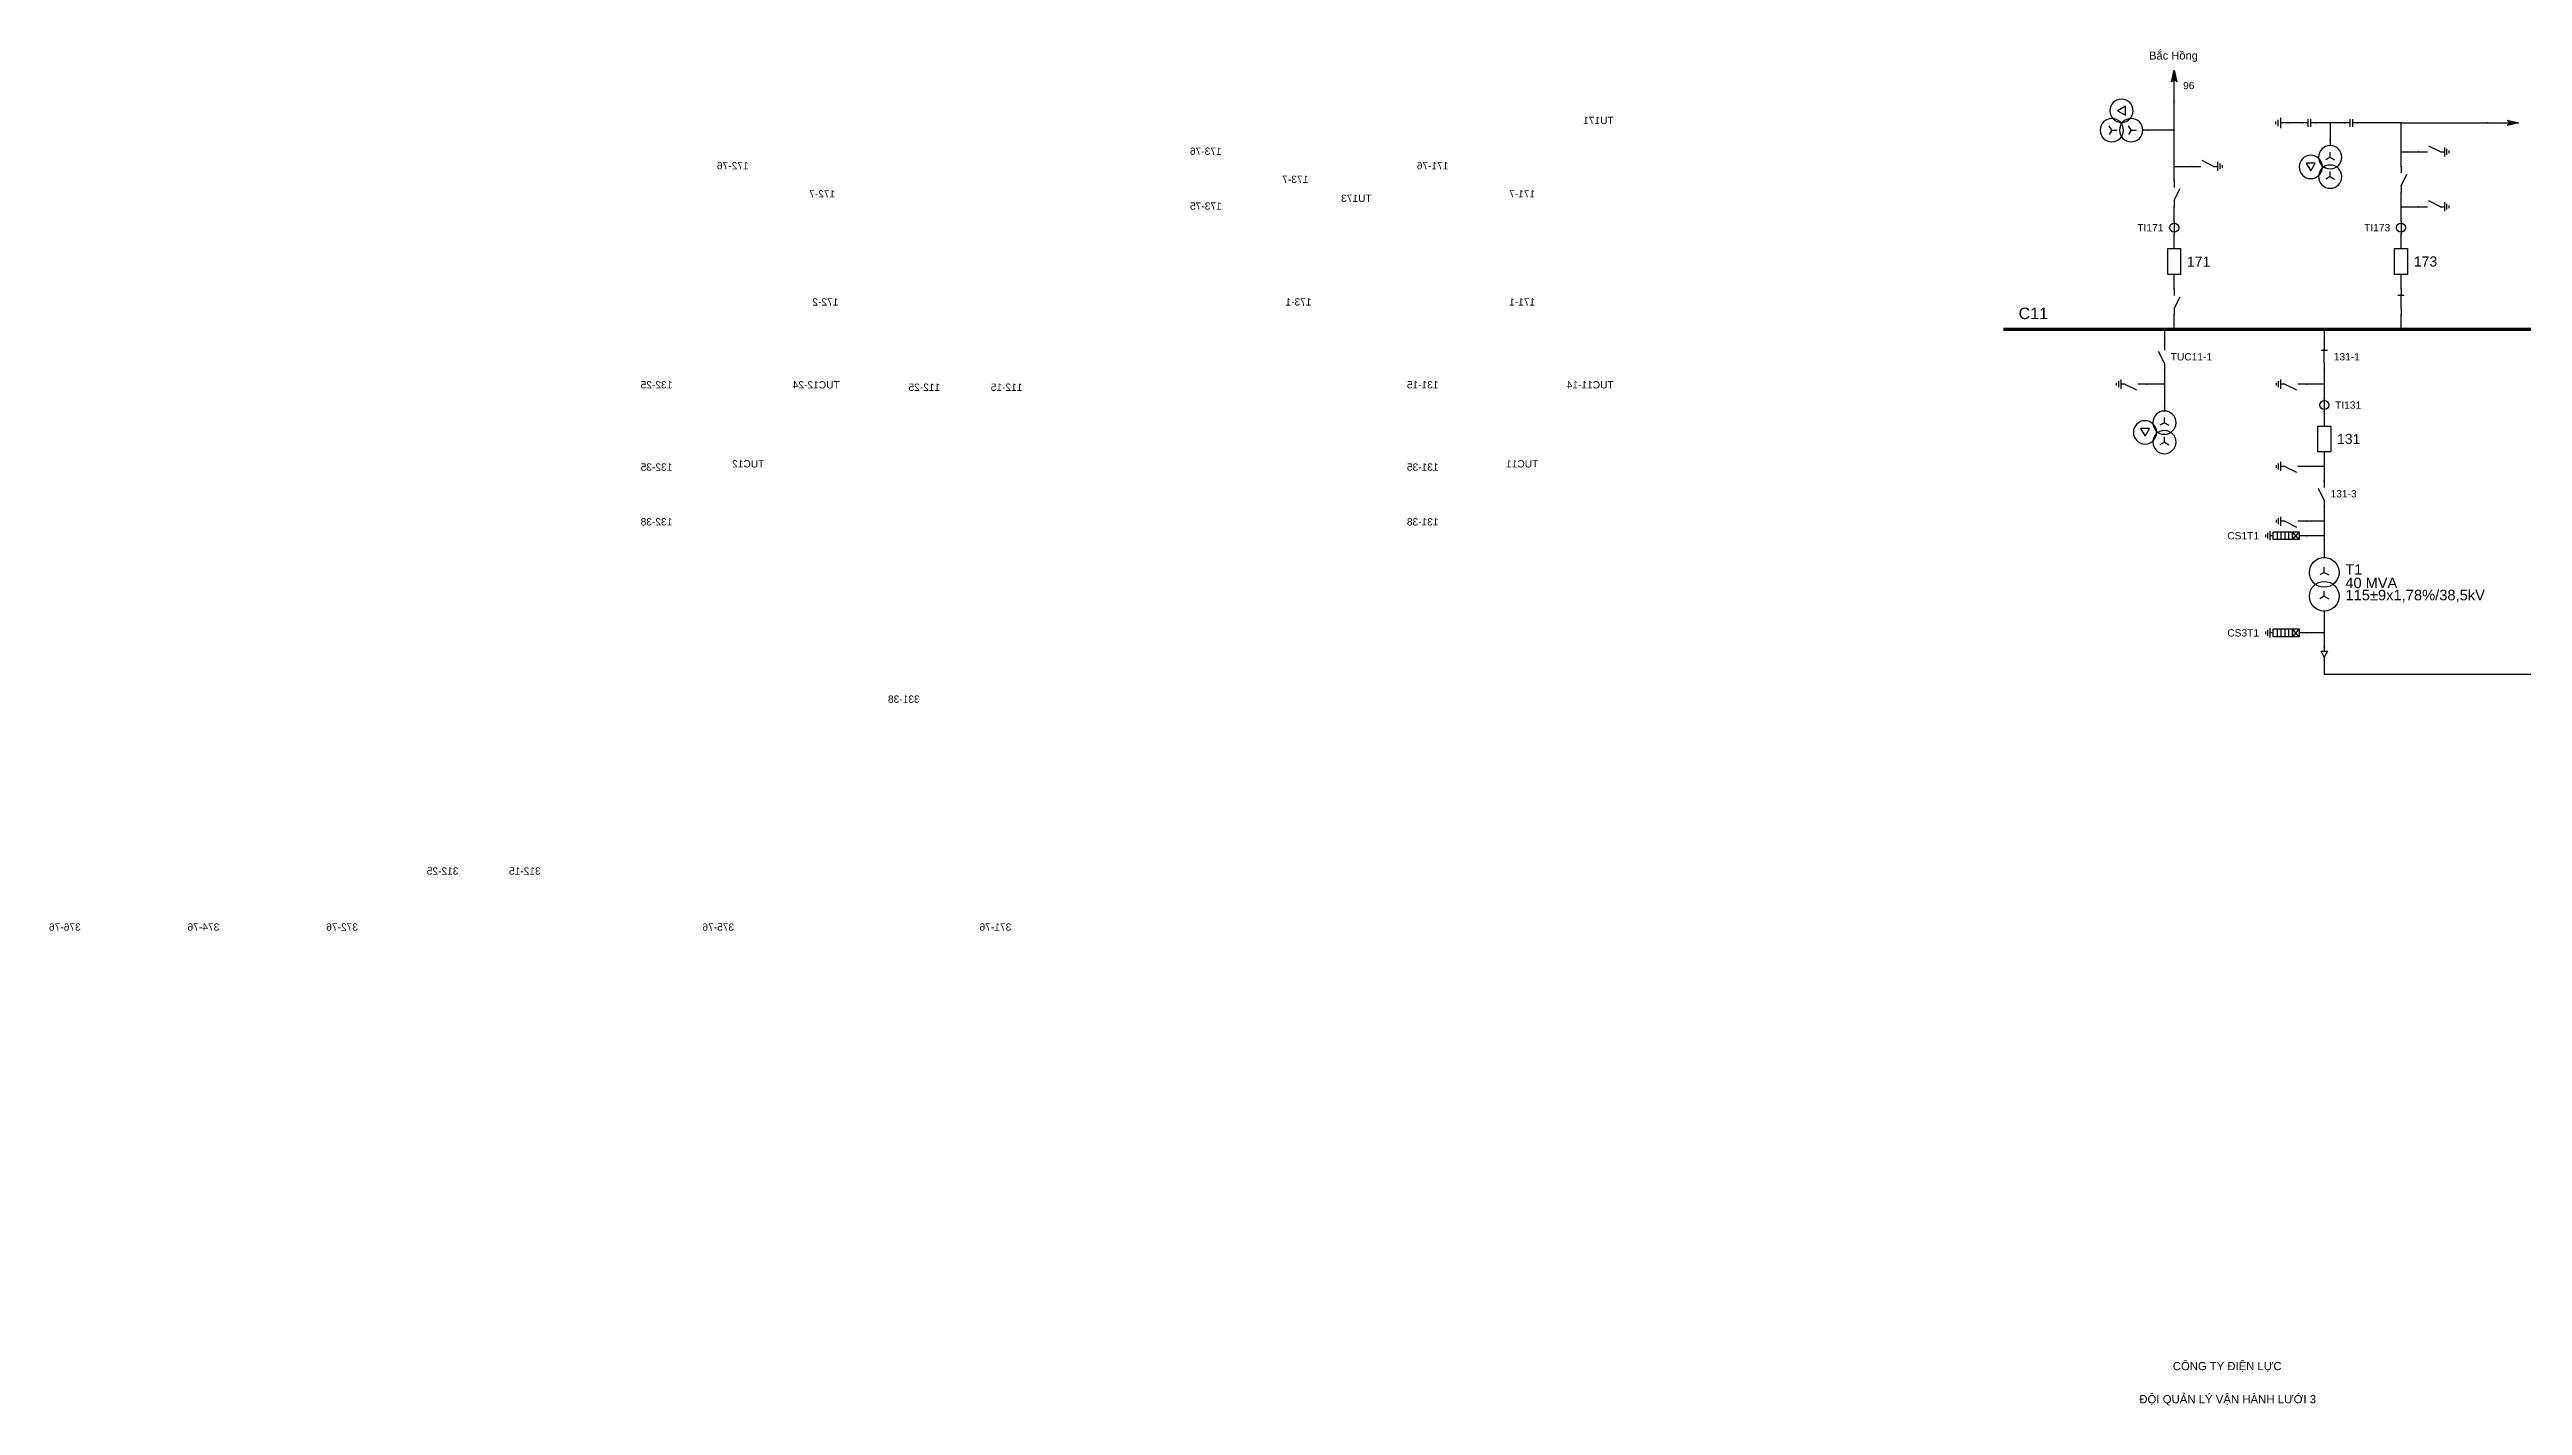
# Model space of a CAD drawing. Header units: millimetres. Extents: x -346 to 397, y 8 to 290.
# Drawn here: x -345.9 to 132.2, y 12.8 to 274.9 of the extents above; entities that cross this region are included whole.
import ezdxf

# ---------------------------------------------------------------- set-up
doc = ezdxf.new("R2010")
doc.units = ezdxf.units.MM
for name, color, linetype, lineweight in [('BUSBAR_110KV', 1, 'Continuous', 50), ('GROUND', 3, 'Continuous', 25), ('HV_110KV', 1, 'Continuous', 25), ('MV_35KV', 30, 'Continuous', 25)]:
    doc.layers.add(name, color=color, linetype=linetype, lineweight=lineweight)
doc.layers.add('SYM_PORTS', color=8, linetype='Continuous', plot=False)
doc.layers.add('TEXT', color=7, linetype='Continuous')
doc.styles.add('SLD_TEXT', font='arial.ttf')

# ---------------------------------------------------------------- blocks, each defined once
blk = doc.blocks.new('SYM_DISCONNECTOR_OPEN')
at = {"lineweight": 25}
for points in [[(0, -1.25), (-1.125, 1)], [(0, 2.5), (0, 1.25)], [(0, -1.25), (0, -2.5)]]:
    blk.add_lwpolyline(points, dxfattribs=at)
at = {"layer": 'SYM_PORTS'}
for p in [(0, 2.5), (0, -2.5)]:
    blk.add_point(p, dxfattribs=at)
blk.add_attdef('DEVICE_CODE', (1, -0.5), '', height=2)
blk = doc.blocks.new('SYM_CIRCUIT_BREAKER')
at = {"lineweight": 25}
blk.add_lwpolyline([(-1.25, 2.5), (1.25, 2.5), (1.25, -2.5), (-1.25, -2.5)], close=True, dxfattribs=at)
at = {"layer": 'SYM_PORTS'}
for p in [(0, 2.5), (0, -2.5)]:
    blk.add_point(p, dxfattribs=at)
blk.add_attdef('DEVICE_CODE', (2.25, -0.5), '', height=2)
at = {"flags": 1}
blk.add_attdef('RATING', (2.25, -3.5), '', height=2, dxfattribs=at)
blk = doc.blocks.new('SYM_CURRENT_TRANSFORMER')
at = {"lineweight": 25}
blk.add_lwpolyline([(0, 1.25), (0, -1.25)], dxfattribs=at)
blk.add_circle((0, 0), 0.875, dxfattribs=at)
at = {"layer": 'SYM_PORTS'}
for p in [(0, 1.25), (0, -1.25)]:
    blk.add_point(p, dxfattribs=at)
blk.add_attdef('DEVICE_CODE', (1.875, -1.75), '', height=2)
at = {"flags": 1}
blk.add_attdef('RATIO', (1.875, -4.75), '', height=2, dxfattribs=at)
blk = doc.blocks.new('SYM_EARTHING_SWITCH_OPEN')
at = {"lineweight": 25}
for points in [[(0, -1.25), (-1.125, 1)], [(0, 3), (0, 1.25)], [(-0.875, -2), (0.875, -2)], [(-0.5625, -2.4375), (0.5625, -2.4375)], [(-0.25, -2.875), (0.25, -2.875)], [(0, -1.25), (0, -2)]]:
    blk.add_lwpolyline(points, dxfattribs=at)
at = {"layer": 'SYM_PORTS'}
blk.add_point((0, 3), dxfattribs=at)
blk.add_attdef('DEVICE_CODE', (1.875, 0), '', height=2)
blk = doc.blocks.new('SYM_VOLTAGE_TRANSFORMER')
at = {"lineweight": 25}
for points in [[(0, 1.375), (-0.8625, 0.875)], [(0, 4.625), (0, 3.625)], [(0, 1.375), (0, 2.375)], [(0, 1.375), (0.8625, 0.875)], [(0, -2.375), (-0.8625, -2.875)], [(0, -2.375), (0, -1.375)], [(0, -2.375), (0.8625, -2.875)]]:
    blk.add_lwpolyline(points, dxfattribs=at)
blk.add_lwpolyline([(2.875, 0.25), (4.625, 0.25), (3.75, -1.25)], close=True, dxfattribs=at)
for centre in [(0, 1.375), (3.75, -0.5), (0, -2.375)]:
    blk.add_circle(centre, 2.25, dxfattribs=at)
at = {"layer": 'SYM_PORTS'}
blk.add_point((0, 4.625), dxfattribs=at)
blk.add_attdef('DEVICE_CODE', (7, 1.625), '', height=2)
at = {"flags": 1}
blk.add_attdef('RATIO', (7, -1.375), '', height=2, dxfattribs=at)
blk = doc.blocks.new('SYM_LINE_FEEDER_ARROW')
blk.add_hatch(color=7).paths.add_polyline_path([(0, -3), (-0.5, -0.75), (0, -1.25), (0.5, -0.75)])
at = {"lineweight": 25}
blk.add_lwpolyline([(0, 3), (0, -1.25)], dxfattribs=at)
blk.add_lwpolyline([(0, -3), (-0.5, -0.75), (0, -1.25), (0.5, -0.75)], close=True, dxfattribs=at)
at = {"layer": 'SYM_PORTS'}
blk.add_point((0, 3), dxfattribs=at)
blk.add_attdef('LINE_NAME', (1.5, 0), '', height=2)
blk = doc.blocks.new('SYM_DISCONNECTOR_CLOSED')
at = {"lineweight": 25}
for points in [[(-0.625, 1.25), (0.625, 1.25)], [(0, 2.5), (0, 1.25)], [(0, -1.25), (0, 1.5)], [(0, -1.25), (0, -2.5)]]:
    blk.add_lwpolyline(points, dxfattribs=at)
at = {"layer": 'SYM_PORTS'}
for p in [(0, 2.5), (0, -2.5)]:
    blk.add_point(p, dxfattribs=at)
blk.add_attdef('DEVICE_CODE', (1.625, -0.5), '', height=2)
blk = doc.blocks.new('SYM_COUPLING_CAPACITOR')
at = {"lineweight": 25}
for points in [[(-0.75, 0.25), (0.75, 0.25)], [(0, 1.25), (0, 0.25)], [(-0.75, -0.25), (0.75, -0.25)], [(0, -0.25), (0, -1.25)]]:
    blk.add_lwpolyline(points, dxfattribs=at)
at = {"layer": 'SYM_PORTS'}
for p in [(0, 1.25), (0, -1.25)]:
    blk.add_point(p, dxfattribs=at)
blk.add_attdef('DEVICE_CODE', (1.75, -1.75), '', height=2)
blk = doc.blocks.new('SYM_GROUND_SYMBOL')
at = {"lineweight": 25}
for points in [[(0, 1.25), (0, -0.25)], [(-1, -0.25), (1, -0.25)], [(-0.625, -0.75), (0.625, -0.75)], [(-0.25, -1.25), (0.25, -1.25)]]:
    blk.add_lwpolyline(points, dxfattribs=at)
at = {"layer": 'SYM_PORTS'}
blk.add_point((0, 1.25), dxfattribs=at)
blk = doc.blocks.new('SYM_SURGE_ARRESTER')
at = {"lineweight": 25}
for points in [[(-0.75, 2.5), (0.75, 2.5), (0.75, 1.25), (-0.75, 1.25)], [(-0.75, 1.25), (0.75, 1.25), (0.75, -2.5), (-0.75, -2.5)]]:
    blk.add_lwpolyline(points, close=True, dxfattribs=at)
for points in [[(-0.75, 2.5), (0.75, 1.25)], [(0.75, 2.5), (-0.75, 1.25)], [(-0.75, 0.5), (0.75, 0.5)], [(0, 4), (0, 2.5)], [(-0.875, -3.125), (0.875, -3.125)], [(-0.75, -0.25), (0.75, -0.25)], [(-0.75, -1), (0.75, -1)], [(-0.75, -1.75), (0.75, -1.75)], [(-0.5625, -3.5625), (0.5625, -3.5625)], [(-0.25, -4), (0.25, -4)], [(0, -2.5), (0, -3.125)]]:
    blk.add_lwpolyline(points, dxfattribs=at)
at = {"layer": 'SYM_PORTS'}
blk.add_point((0, 4), dxfattribs=at)
blk.add_attdef('DEVICE_CODE', (1.875, 1), '', height=2)
blk = doc.blocks.new('SYM_TRANSFORMER_2W')
at = {"lineweight": 25}
for points in [[(0, 2.3125), (-0.8625, 1.8125)], [(0, 2.3125), (0, 3.3125)], [(0, 2.3125), (0.8625, 1.8125)], [(0, -2.3125), (-0.8625, -2.8125)], [(0, -2.3125), (0, -1.3125)], [(0, -2.3125), (0.8625, -2.8125)]]:
    blk.add_lwpolyline(points, dxfattribs=at)
for centre in [(0, 2.3125), (0, -2.3125)]:
    blk.add_circle(centre, 2.875, dxfattribs=at)
at = {"layer": 'SYM_PORTS'}
for p in [(0, 5.1875), (0, -5.1875)]:
    blk.add_point(p, dxfattribs=at)
blk.add_attdef('DEVICE_CODE', (3.875, 2.1875), '', height=2)
at = {"flags": 1}
for tag, p in [('POWER', (3.875, -0.8125)), ('VOLTAGE_RATIO', (3.875, -3.8125))]:
    blk.add_attdef(tag, p, '', height=2, dxfattribs=at)
blk = doc.blocks.new('SYM_CABLE_TERMINATION')
at = {"lineweight": 25}
blk.add_lwpolyline([(-0.625, 0.5), (0.625, 0.5), (0, -0.625)], close=True, dxfattribs=at)
for points in [[(0, 1.25), (0, 0.5)], [(0, -0.625), (0, -1.25)]]:
    blk.add_lwpolyline(points, dxfattribs=at)
at = {"layer": 'SYM_PORTS'}
for p in [(0, 1.25), (0, -1.25)]:
    blk.add_point(p, dxfattribs=at)

msp = doc.modelspace()

# ---------------------------------------------------------------- linework, layer by layer
at = {"layer": 'BUSBAR_110KV', "const_width": 0.683}
msp.add_lwpolyline([(31.88, 220.81), (150.09, 220.81)], dxfattribs=at)
at = {"layer": 'GROUND'}
msp.add_lwpolyline([(89.76, 260.7), (86.96, 260.7)], dxfattribs=at)
at = {"layer": 'HV_110KV'}
for points in [[(64.9, 259.3), (64.9, 264.89)], [(64.9, 259.3), (59.84, 259.3)], [(64.9, 252.3), (64.9, 259.3)], [(95.06, 260.7), (92.26, 260.7)], [(97.86, 260.7), (95.06, 260.7)], [(95.06, 260.7), (95.06, 257.32)], [(108.75, 260.7), (100.36, 260.7)], [(108.75, 255.1), (108.75, 260.7)], [(108.75, 260.7), (125.54, 260.7)], [(108.75, 252.3), (108.75, 255.1)], [(108.75, 255.1), (112.13, 255.1)], [(64.9, 249.5), (64.9, 252.3)], [(64.9, 252.3), (68.28, 252.3)], [(64.9, 241.7), (64.9, 244.5)], [(108.75, 244.5), (108.75, 247.3)], [(108.75, 241.7), (108.75, 244.5)], [(108.75, 244.5), (112.13, 244.5)], [(64.9, 236.4), (64.9, 239.2)], [(108.75, 236.4), (108.75, 239.2)], [(64.9, 228.61), (64.9, 231.4)], [(108.75, 228.61), (108.75, 231.4)], [(63.01, 220.81), (63.01, 218.01)], [(64.9, 220.81), (64.9, 223.61)], [(93.91, 220.81), (93.91, 218.01)], [(108.75, 220.81), (108.75, 223.61)], [(63.01, 213.01), (63.01, 210.21)], [(93.91, 213.01), (93.91, 210.21)], [(63.01, 210.21), (59.63, 210.21)], [(63.01, 210.21), (63.01, 206.01)], [(93.91, 210.21), (90.53, 210.21)], [(93.91, 210.21), (93.91, 207.41)], [(93.91, 204.91), (93.91, 202.11)], [(93.91, 197.11), (93.91, 194.31)], [(93.91, 194.31), (90.53, 194.31)], [(93.91, 194.31), (93.91, 191.52)], [(93.91, 186.52), (93.91, 183.72)], [(93.91, 183.72), (90.53, 183.72)], [(93.91, 183.72), (93.91, 180.92)], [(93.91, 180.92), (90.53, 180.92)], [(93.91, 180.92), (93.91, 176.72)]]:
    msp.add_lwpolyline(points, dxfattribs=at)
at = {"layer": 'MV_35KV'}
for points in [[(93.91, 166.35), (93.91, 162.15)], [(93.91, 162.15), (90.53, 162.15)], [(93.91, 162.15), (93.91, 159.35)], [(93.91, 156.85), (93.91, 154.15), (165, 154.15), (165, 157.2), (167.14, 157.2), (167.14, 154.5)]]:
    msp.add_lwpolyline(points, dxfattribs=at)

# ---------------------------------------------------------------- block references
at = {"layer": 'GROUND', "rotation": 270}
msp.add_blockref('SYM_GROUND_SYMBOL', (85.71, 260.7), dxfattribs=at)
at = {"layer": 'HV_110KV'}
for name, p, rotation in [('SYM_LINE_FEEDER_ARROW', (64.9, 267.89), 180), ('SYM_COUPLING_CAPACITOR', (91.01, 260.7), 270), ('SYM_COUPLING_CAPACITOR', (99.11, 260.7), 270), ('SYM_LINE_FEEDER_ARROW', (128.54, 260.7), 90)]:
    msp.add_blockref(name, p, dxfattribs=dict(at, rotation=rotation))
ref = msp.add_blockref('SYM_VOLTAGE_TRANSFORMER', (55.21, 259.3), dxfattribs=dict(at, xscale=-1, rotation=270))
ref.add_attrib('DEVICE_CODE', 'TU171', (43.45, 260.48), dxfattribs={"layer": 'TEXT', "extrusion": (0, 0, -1), "height": 1.411, "style": 'SLD_TEXT'})
ref = msp.add_blockref('SYM_EARTHING_SWITCH_OPEN', (206.59, 252.3), dxfattribs=dict(at, xscale=-1, rotation=90))
ref.add_attrib('DEVICE_CODE', '172-76', (210.68, 251.73), dxfattribs={"layer": 'TEXT', "extrusion": (0, 0, -1), "height": 1.411, "style": 'SLD_TEXT'})
ref = msp.add_blockref('SYM_EARTHING_SWITCH_OPEN', (115.13, 255.1), dxfattribs=dict(at, xscale=-1, rotation=90))
ref.add_attrib('DEVICE_CODE', '173-76', (119.23, 254.53), dxfattribs={"layer": 'TEXT', "extrusion": (0, 0, -1), "height": 1.411, "style": 'SLD_TEXT'})
ref = msp.add_blockref('SYM_VOLTAGE_TRANSFORMER', (95.06, 252.69), dxfattribs=dict(at, xscale=-1))
ref.add_attrib('DEVICE_CODE', 'TU173', (90.23, 245.43), dxfattribs={"layer": 'TEXT', "extrusion": (0, 0, -1), "height": 1.411, "style": 'SLD_TEXT'})
ref = msp.add_blockref('SYM_EARTHING_SWITCH_OPEN', (71.28, 252.3), dxfattribs=dict(at, xscale=-1, rotation=90))
ref.add_attrib('DEVICE_CODE', '171-76', (75.38, 251.73), dxfattribs={"layer": 'TEXT', "extrusion": (0, 0, -1), "height": 1.411, "style": 'SLD_TEXT'})
ref = msp.add_blockref('SYM_DISCONNECTOR_OPEN', (200.21, 247), dxfattribs=dict(at, xscale=-1))
ref.add_attrib('DEVICE_CODE', '172-7', (193.95, 246.29), dxfattribs={"layer": 'TEXT', "extrusion": (0, 0, -1), "height": 1.411, "style": 'SLD_TEXT'})
ref = msp.add_blockref('SYM_DISCONNECTOR_OPEN', (108.75, 249.8), dxfattribs=dict(at, xscale=-1))
ref.add_attrib('DEVICE_CODE', '173-7', (102.49, 249.1), dxfattribs={"layer": 'TEXT', "extrusion": (0, 0, -1), "height": 1.411, "style": 'SLD_TEXT'})
ref = msp.add_blockref('SYM_DISCONNECTOR_OPEN', (64.9, 247), dxfattribs=dict(at, xscale=-1))
ref.add_attrib('DEVICE_CODE', '171-7', (58.64, 246.29), dxfattribs={"layer": 'TEXT', "extrusion": (0, 0, -1), "height": 1.411, "style": 'SLD_TEXT'})
ref = msp.add_blockref('SYM_EARTHING_SWITCH_OPEN', (115.13, 244.5), dxfattribs=dict(at, xscale=-1, rotation=90))
ref.add_attrib('DEVICE_CODE', '173-75', (119.23, 243.93), dxfattribs={"layer": 'TEXT', "extrusion": (0, 0, -1), "height": 1.411, "style": 'SLD_TEXT'})
ref = msp.add_blockref('SYM_CURRENT_TRANSFORMER', (64.9, 240.45), dxfattribs=at)
ref.add_attrib('DEVICE_CODE', 'TI171', (57.77, 239.74), dxfattribs={"layer": 'TEXT', "height": 1.411, "style": 'SLD_TEXT'})
ref = msp.add_blockref('SYM_CURRENT_TRANSFORMER', (108.75, 240.45), dxfattribs=at)
ref.add_attrib('DEVICE_CODE', 'TI173', (101.62, 239.76), dxfattribs={"layer": 'TEXT', "height": 1.411, "style": 'SLD_TEXT'})
ref = msp.add_blockref('SYM_CIRCUIT_BREAKER', (64.9, 233.9), dxfattribs=at)
ref.add_attrib('DEVICE_CODE', '171', (67.37, 232.93), dxfattribs={"layer": 'TEXT', "height": 1.939, "style": 'SLD_TEXT'})
ref = msp.add_blockref('SYM_CIRCUIT_BREAKER', (108.75, 233.9), dxfattribs=at)
ref.add_attrib('DEVICE_CODE', '173', (111.22, 232.95), dxfattribs={"layer": 'TEXT', "height": 1.94, "style": 'SLD_TEXT'})
ref = msp.add_blockref('SYM_DISCONNECTOR_CLOSED', (200.21, 226.11), dxfattribs=dict(at, xscale=-1))
ref.add_attrib('DEVICE_CODE', '172-2', (193.32, 225.4), dxfattribs={"layer": 'TEXT', "extrusion": (0, 0, -1), "height": 1.411, "style": 'SLD_TEXT'})
ref = msp.add_blockref('SYM_DISCONNECTOR_CLOSED', (108.75, 226.11), dxfattribs=dict(at, xscale=-1))
ref.add_attrib('DEVICE_CODE', '173-1', (101.87, 225.41), dxfattribs={"layer": 'TEXT', "extrusion": (0, 0, -1), "height": 1.411, "style": 'SLD_TEXT'})
ref = msp.add_blockref('SYM_DISCONNECTOR_OPEN', (64.9, 226.11), dxfattribs=dict(at, xscale=-1))
ref.add_attrib('DEVICE_CODE', '171-1', (58.64, 225.4), dxfattribs={"layer": 'TEXT', "extrusion": (0, 0, -1), "height": 1.411, "style": 'SLD_TEXT'})
ref = msp.add_blockref('SYM_EARTHING_SWITCH_OPEN', (176.58, 214.43), dxfattribs=dict(at, xscale=-1))
ref.add_attrib('DEVICE_CODE', '112-25', (173.64, 208.92), dxfattribs={"layer": 'TEXT', "extrusion": (0, 0, -1), "height": 1.411, "style": 'SLD_TEXT'})
ref = msp.add_blockref('SYM_EARTHING_SWITCH_OPEN', (160.69, 214.43), dxfattribs=dict(at, xscale=-1))
ref.add_attrib('DEVICE_CODE', '112-15', (157.75, 208.92), dxfattribs={"layer": 'TEXT', "extrusion": (0, 0, -1), "height": 1.411, "style": 'SLD_TEXT'})
ref = msp.add_blockref('SYM_DISCONNECTOR_OPEN', (63.01, 215.51), dxfattribs=at)
ref.add_attrib('DEVICE_CODE', 'TUC11-1', (64.23, 214.8), dxfattribs={"layer": 'TEXT', "height": 1.411, "style": 'SLD_TEXT'})
ref = msp.add_blockref('SYM_DISCONNECTOR_CLOSED', (93.91, 215.51), dxfattribs=at)
ref.add_attrib('DEVICE_CODE', '131-1', (95.75, 214.81), dxfattribs={"layer": 'TEXT', "height": 1.411, "style": 'SLD_TEXT'})
ref = msp.add_blockref('SYM_EARTHING_SWITCH_OPEN', (235.66, 210.21), dxfattribs=dict(at, xscale=-1, rotation=270))
ref.add_attrib('DEVICE_CODE', '132-25', (225.43, 209.39), dxfattribs={"layer": 'TEXT', "extrusion": (0, 0, -1), "height": 1.411, "style": 'SLD_TEXT'})
ref = msp.add_blockref('SYM_EARTHING_SWITCH_OPEN', (206.26, 210.21), dxfattribs=dict(at, xscale=-1, rotation=270))
ref.add_attrib('DEVICE_CODE', 'TUC12-24', (193.07, 209.38), dxfattribs={"layer": 'TEXT', "extrusion": (0, 0, -1), "height": 1.411, "style": 'SLD_TEXT'})
ref = msp.add_blockref('SYM_EARTHING_SWITCH_OPEN', (87.53, 210.21), dxfattribs=dict(at, xscale=-1, rotation=270))
ref.add_attrib('DEVICE_CODE', '131-15', (77.3, 209.39), dxfattribs={"layer": 'TEXT', "extrusion": (0, 0, -1), "height": 1.411, "style": 'SLD_TEXT'})
ref = msp.add_blockref('SYM_EARTHING_SWITCH_OPEN', (56.63, 210.21), dxfattribs=dict(at, xscale=-1, rotation=270))
ref.add_attrib('DEVICE_CODE', 'TUC11-14', (43.45, 209.38), dxfattribs={"layer": 'TEXT', "extrusion": (0, 0, -1), "height": 1.411, "style": 'SLD_TEXT'})
ref = msp.add_blockref('SYM_VOLTAGE_TRANSFORMER', (212.64, 201.39), dxfattribs=dict(at, xscale=-1))
ref.add_attrib('DEVICE_CODE', 'TUC12', (207.64, 194.11), dxfattribs={"layer": 'TEXT', "extrusion": (0, 0, -1), "height": 1.411, "style": 'SLD_TEXT'})
ref = msp.add_blockref('SYM_VOLTAGE_TRANSFORMER', (63.01, 201.39), dxfattribs=dict(at, xscale=-1))
ref.add_attrib('DEVICE_CODE', 'TUC11', (58.02, 194.11), dxfattribs={"layer": 'TEXT', "extrusion": (0, 0, -1), "height": 1.411, "style": 'SLD_TEXT'})
ref = msp.add_blockref('SYM_CURRENT_TRANSFORMER', (93.91, 206.16), dxfattribs=at)
ref.add_attrib('DEVICE_CODE', 'TI131', (96, 205.46), dxfattribs={"layer": 'TEXT', "height": 1.411, "style": 'SLD_TEXT'})
ref = msp.add_blockref('SYM_CIRCUIT_BREAKER', (93.91, 199.61), dxfattribs=at)
ref.add_attrib('DEVICE_CODE', '131', (96.38, 198.66), dxfattribs={"layer": 'TEXT', "height": 1.94, "style": 'SLD_TEXT'})
ref = msp.add_blockref('SYM_EARTHING_SWITCH_OPEN', (235.66, 194.31), dxfattribs=dict(at, xscale=-1, rotation=270))
ref.add_attrib('DEVICE_CODE', '132-35', (225.43, 193.49), dxfattribs={"layer": 'TEXT', "extrusion": (0, 0, -1), "height": 1.411, "style": 'SLD_TEXT'})
ref = msp.add_blockref('SYM_EARTHING_SWITCH_OPEN', (87.53, 194.31), dxfattribs=dict(at, xscale=-1, rotation=270))
ref.add_attrib('DEVICE_CODE', '131-35', (77.3, 193.49), dxfattribs={"layer": 'TEXT', "extrusion": (0, 0, -1), "height": 1.411, "style": 'SLD_TEXT'})
ref = msp.add_blockref('SYM_DISCONNECTOR_OPEN', (93.91, 189.02), dxfattribs=at)
ref.add_attrib('DEVICE_CODE', '131-3', (95.13, 188.32), dxfattribs={"layer": 'TEXT', "height": 1.411, "style": 'SLD_TEXT'})
ref = msp.add_blockref('SYM_EARTHING_SWITCH_OPEN', (235.66, 183.72), dxfattribs=dict(at, xscale=-1, rotation=270))
ref.add_attrib('DEVICE_CODE', '132-38', (225.43, 182.9), dxfattribs={"layer": 'TEXT', "extrusion": (0, 0, -1), "height": 1.411, "style": 'SLD_TEXT'})
ref = msp.add_blockref('SYM_EARTHING_SWITCH_OPEN', (87.53, 183.72), dxfattribs=dict(at, xscale=-1, rotation=270))
ref.add_attrib('DEVICE_CODE', '131-38', (77.3, 182.9), dxfattribs={"layer": 'TEXT', "extrusion": (0, 0, -1), "height": 1.411, "style": 'SLD_TEXT'})
ref = msp.add_blockref('SYM_SURGE_ARRESTER', (86.53, 180.92), dxfattribs=dict(at, rotation=270))
ref.add_attrib('DEVICE_CODE', 'CS1T1', (75.17, 180.21), dxfattribs={"layer": 'TEXT', "height": 1.411, "style": 'SLD_TEXT'})
ref = msp.add_blockref('SYM_TRANSFORMER_2W', (93.91, 171.53), dxfattribs=at)
ref.add_attrib('DEVICE_CODE', 'T1', (98, 173.41), dxfattribs={"layer": 'TEXT', "height": 2.001, "style": 'SLD_TEXT'})
at = {"layer": 'MV_35KV'}
ref = msp.add_blockref('SYM_SURGE_ARRESTER', (86.53, 162.15), dxfattribs=dict(at, rotation=270))
ref.add_attrib('DEVICE_CODE', 'CS3T1', (75.17, 161.44), dxfattribs={"layer": 'TEXT', "height": 1.411, "style": 'SLD_TEXT'})
msp.add_blockref('SYM_CABLE_TERMINATION', (93.91, 158.1), dxfattribs=at)
ref = msp.add_blockref('SYM_EARTHING_SWITCH_OPEN', (173.52, 149.2), dxfattribs=dict(at, xscale=-1, rotation=90))
ref.add_attrib('DEVICE_CODE', '331-38', (177.62, 148.63), dxfattribs={"layer": 'TEXT', "extrusion": (0, 0, -1), "height": 1.411, "style": 'SLD_TEXT'})
ref = msp.add_blockref('SYM_EARTHING_SWITCH_OPEN', (269.72, 120.93), dxfattribs=dict(at, xscale=-1))
ref.add_attrib('DEVICE_CODE', '312-25', (266.78, 115.42), dxfattribs={"layer": 'TEXT', "extrusion": (0, 0, -1), "height": 1.411, "style": 'SLD_TEXT'})
ref = msp.add_blockref('SYM_EARTHING_SWITCH_OPEN', (253.83, 120.93), dxfattribs=dict(at, xscale=-1))
ref.add_attrib('DEVICE_CODE', '312-15', (250.88, 115.42), dxfattribs={"layer": 'TEXT', "extrusion": (0, 0, -1), "height": 1.411, "style": 'SLD_TEXT'})
ref = msp.add_blockref('SYM_EARTHING_SWITCH_OPEN', (350.03, 105.41), dxfattribs=dict(at, xscale=-1, rotation=270))
ref.add_attrib('DEVICE_CODE', '376-76', (339.8, 104.59), dxfattribs={"layer": 'TEXT', "extrusion": (0, 0, -1), "height": 1.411, "style": 'SLD_TEXT'})
ref = msp.add_blockref('SYM_EARTHING_SWITCH_OPEN', (323.24, 105.41), dxfattribs=dict(at, xscale=-1, rotation=270))
ref.add_attrib('DEVICE_CODE', '374-76', (313.01, 104.59), dxfattribs={"layer": 'TEXT', "extrusion": (0, 0, -1), "height": 1.411, "style": 'SLD_TEXT'})
ref = msp.add_blockref('SYM_EARTHING_SWITCH_OPEN', (296.45, 105.41), dxfattribs=dict(at, xscale=-1, rotation=270))
ref.add_attrib('DEVICE_CODE', '372-76', (286.21, 104.59), dxfattribs={"layer": 'TEXT', "extrusion": (0, 0, -1), "height": 1.411, "style": 'SLD_TEXT'})
ref = msp.add_blockref('SYM_EARTHING_SWITCH_OPEN', (223.72, 105.41), dxfattribs=dict(at, xscale=-1, rotation=270))
ref.add_attrib('DEVICE_CODE', '375-76', (213.49, 104.59), dxfattribs={"layer": 'TEXT', "extrusion": (0, 0, -1), "height": 1.411, "style": 'SLD_TEXT'})
ref = msp.add_blockref('SYM_EARTHING_SWITCH_OPEN', (170.14, 105.41), dxfattribs=dict(at, xscale=-1, rotation=270))
ref.add_attrib('DEVICE_CODE', '371-76', (159.9, 104.59), dxfattribs={"layer": 'TEXT', "extrusion": (0, 0, -1), "height": 1.411, "style": 'SLD_TEXT'})

# ---------------------------------------------------------------- texts
at = {"layer": 'TEXT', "attachment_point": 7, "style": 'SLD_TEXT'}
for s, insert, char_height in [('Bắc Hồng', (60.05, 272.49), 1.536), ('96', (66.62, 267.2), 1.411), ('C11', (34.83, 222.75), 2.217), ('40 MVA', (98, 170.77), 2.017), ('115±9x1,78%/38,5kV', (98, 168.06), 2.033), ('CÔNG TY ĐIỆN LỰC', (64.64, 19.31), 1.5622), ('ĐỘI QUẢN LÝ VẬN HÀNH LƯỚI 3', (58.16, 12.82), 1.5732)]:
    msp.add_mtext(s, dxfattribs=dict(at, insert=insert, char_height=char_height))

doc.saveas('drawing.dxf')
